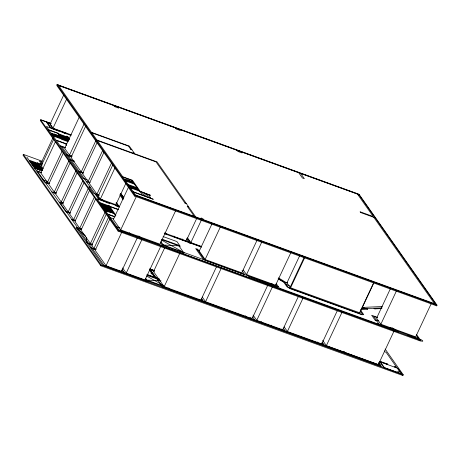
<?xml version="1.0" encoding="UTF-8"?>
<svg xmlns="http://www.w3.org/2000/svg" width="460" height="460" viewBox="0 0 460 460"><rect width="100%" height="100%" fill="white"/><g stroke="black" fill="none" stroke-linecap="round" stroke-linejoin="round"><path stroke-width="0.69" d="M42.234 161.259L23.351 154.399L23 155.146L100.757 265.736L402.879 375.532L403.23 374.785L385.129 349.042M100.757 265.736L101.108 264.989L23.351 154.399M63.767 94.909L50.094 124.108L52.98 128.213L71.329 134.883M52.98 128.213L66.654 99.015M53.055 137.597L41.504 162.254L42.607 163.823M53.688 139.259L41.227 165.864L43.211 168.682M55.395 141.818L40.802 172.96L47.437 182.39L49.456 183.126M47.437 182.39L62.025 151.248M79.235 117.15L64.647 148.298L69.471 155.158L72.168 156.141M63.319 153.088L48.731 184.236L54.234 192.056L56.252 192.792M69.471 155.158L84.059 124.016M54.234 192.056L68.822 160.914M85.928 125.591L71.035 157.383L81.224 171.879L83.248 172.615M70.115 162.754L55.528 193.896L61.243 202.026L63.261 202.762M61.243 202.026L76.136 170.234M77.125 172.724L62.537 203.866L68.195 211.916L70.213 212.652M81.224 171.879L95.812 140.737M97.112 142.577L82.518 173.719L88.073 181.619L90.097 182.355M68.195 211.916L82.783 180.774M84.076 182.614L69.489 213.756L73.64 219.661L75.659 220.397M88.073 181.619L102.66 150.477M103.96 152.317L89.366 183.459L96.916 194.195L98.94 194.931M73.64 219.661L88.228 188.519M89.522 190.359L74.934 221.501L79.735 228.327L81.754 229.063M79.735 228.327L94.628 196.535M96.916 194.195L111.504 163.053M95.921 198.375L81.029 230.172L90.413 243.512L92.437 244.248M112.798 164.893L98.21 196.04L100.343 199.065L115.857 204.706L125.885 183.293M100.343 199.065L114.931 167.923M90.413 243.512L105.001 212.37M106.599 213.561L91.707 245.352L93.915 248.498L95.939 249.234M93.915 248.498L108.807 216.706M109.802 219.196L95.209 250.338L106.047 265.753L121.561 271.394L137.368 237.653M128.559 186.996L113.367 219.437L120.704 229.879L159.971 244.151L175.473 211.059M416.449 334.397L420.561 340.25L420.233 340.952L118.105 231.15L118.438 230.448L40.549 119.669L50.853 123.412M134.544 196.064L56.793 85.474L57.12 84.772L359.243 194.568L437 305.164L436.672 305.865L134.544 196.064L134.878 195.362L56.902 84.468L358.449 194.051L436.258 304.721L134.711 195.132M120.704 229.879L136.511 196.138M106.047 265.753L121.854 232.018M160.833 246.18L145.026 279.921L126.218 273.085L142.019 239.344M164.783 247.589L153.536 271.595L164.157 286.701L200.905 300.058L216.712 266.317M164.157 286.701L179.964 252.965M196.828 218.178L186.191 240.89L164.732 233.088M201.618 246.491L190.848 242.581L201.486 219.868M211.991 223.853L199.226 251.102L205.125 259.503L241.776 272.82L256.973 240.379M205.125 259.503L220.323 227.062M267.599 285.574L252.103 318.665L205.562 301.748L221.064 268.657M290.8 252.758L275.603 285.2L246.514 274.626L261.711 242.184M298.241 296.706L282.739 329.797L256.755 320.355L272.561 286.614M373.825 282.992L359.841 312.84L290.588 287.793L286.896 282.992L299.661 255.737M290.053 287.477L304.031 257.629M290.588 287.793L304.871 257.295M337.525 310.224L321.718 343.965L287.396 331.487L302.893 298.396M358.915 195.27L359.243 194.568M394.145 330.803L378.344 364.538L326.37 345.655L342.177 311.914M359.542 312.852L373.825 282.354M390.27 288.966L376.596 318.165L380.857 324.225L415.662 336.875L431.164 303.784M380.857 324.225L396.353 291.134M362.566 307.418L382.272 306.544M361.641 308.804L382.093 307.895M360.807 309.511L367.649 309.206M374.773 308.89L381.794 308.579M390.551 327.675L388.97 327.859M163.306 244.99L178.946 245.876L183.477 252.316L163.306 244.99L160.839 241.477M161.086 280.887L146.872 280.077L165.019 286.672M278.15 278.467L284.826 282.509L287.598 282.802M59.432 135.746L55.85 134.722L56.108 135.177L54.395 133.963L54.648 134.383L51.301 133.429L51.693 133.567M132.647 181.619L129.237 180.648L129.547 181.09L127.615 179.826L127.937 180.274L124.516 179.296L124.901 179.434M34.874 168.527L38.22 169.481L37.967 169.067L39.681 170.275L39.422 169.826L41.808 170.505M105.708 211.008L109.129 211.991L108.807 211.542L110.739 212.802L110.429 212.359L113.838 213.336L105.886 210.45M58.541 85.462L298.707 172.742M375.164 217.827L360.617 212.543L360.077 211.772L373.267 216.568L357.466 194.097L300.65 173.449L304.313 178.664L302.375 177.957L298.333 172.207M91.517 132.359L129.329 146.102L134.722 153.772M91.839 132.819L128.489 146.136L130.916 149.586M130.807 149.437L131.974 149.856M133.181 152.812L134.343 153.232M96.905 140.03L157.021 161.874L195.684 216.861M50.985 123.608L40.681 119.859L40.354 120.56L118.105 231.15M47.121 122.343L51.123 123.797M97.284 140.564L156.043 161.92L185.052 203.176M50.629 123.964L46.667 122.521L50.117 127.431L66.504 133.383M66.775 133.768L65.515 133.308L65.786 133.693M71.012 135.453L51.296 128.288L46.851 121.957M66.861 136.258L67.833 136.608M48.771 129.823L58.27 133.273L62.83 139.76M48.984 130.128L57.713 133.302L62.054 139.478L68.126 141.686M58.673 133.854L66.625 136.741M67.016 136.885L67.401 137.023M59.271 134.694L67.218 137.586M67.608 137.724L67.994 137.868M59.863 135.539L67.81 138.425M68.201 138.569L68.586 138.707M60.455 136.384L68.408 139.271M68.793 139.415L69.184 139.552M52.078 133.71L59.932 136.562M61.048 137.224L69 140.116M51.894 134.274L52.285 134.412M52.67 134.556L60.622 137.442M61.64 138.069L68.264 140.478M52.492 135.113L52.877 135.257M53.268 135.395L61.214 138.287M62.232 138.914L68.195 141.082M53.084 135.959L53.469 136.097M53.86 136.24L61.807 139.127M66.74 143.951L55.942 140.024L46.397 126.448L58.817 131.077M65.113 147.499L59.852 145.584L56.212 140.409L65.423 143.756L66.637 145.481M65.406 147.89L60.122 145.97L66.24 154.669L71.823 156.699M71.794 156.975L66.51 155.054L69.448 159.235L74.071 160.914M122.734 176.761L132.434 180.285L140.145 191.256L150.495 195.304L139.443 191.285L131.732 180.32L123.004 177.146M125.292 179.578L133.245 182.465M74.336 161.351L69.77 159.695L77.723 171.005L83.007 172.925M125.108 180.136L125.494 180.28M125.885 180.418L133.837 183.31M125.701 180.981L126.092 181.125M126.477 181.263L134.429 184.155M184.943 203.027L186.3 203.515M128.185 184.512L128.57 184.65M128.955 184.793L136.907 187.68M187.318 206.402L188.675 206.891M128.777 185.351L129.162 185.495M129.553 185.633L137.5 188.525M129.369 186.196L129.754 186.334M130.145 186.478L138.098 189.37M129.962 187.042L130.352 187.18M130.738 187.323L138.69 190.21M130.554 187.881L130.945 188.025M131.33 188.163L139.282 191.055M83.26 173.305L77.993 171.39L82.794 178.215L87.4 179.889M133.25 191.716L153.301 199.289L133.521 192.102M203.636 219.753L434.493 303.652L373.808 217.333M134.878 195.362L437 305.164M42.084 162L39.422 161.034L42.147 164.916M39.825 163.352L40.796 163.708M29.71 160.362L37.662 163.254M120.474 193.821L121.773 194.292M29.526 160.925L29.917 161.063M30.302 161.207L41.912 165.427M86.394 181.694L89.757 182.913M30.118 161.77L30.509 161.908M30.895 162.052L38.847 164.939M120.399 194.54L120.79 194.678M121.175 194.821L122.475 195.293M30.716 162.61L31.102 162.754M31.487 162.892L39.439 165.784M121.101 195.534L121.492 195.678M121.877 195.816L123.176 196.288M31.309 163.455L31.694 163.599M32.085 163.737L40.032 166.629M121.802 196.535L122.193 196.673M122.578 196.817L123.878 197.288M31.901 164.3L32.286 164.439M32.677 164.582L40.629 167.469M122.504 197.53L122.889 197.668M32.493 165.14L32.878 165.284M33.269 165.422L41.222 168.314M33.085 165.985L33.476 166.129M33.862 166.267L41.814 169.159M90.332 187.295L88.78 186.731L93.254 193.096L99.302 195.293M33.678 166.83L34.069 166.968M34.454 167.112L42.406 169.999M34.276 167.676L34.661 167.814M35.046 167.958L42.337 170.602M41.187 172.414L36.374 170.666L26.887 157.165M41.222 172.77L36.702 171.126L44.304 181.936L49.111 183.684M95.237 194.269L98.601 195.494M109.75 203.515L106.938 202.492L107.26 202.952M115.954 205.769L119.542 207.075L116.483 202.728M106.179 202.446L107.151 202.797M42.849 179.866L47.472 181.55M45.35 182.603L48.714 183.827M108.341 205.516L109.307 205.867M99.774 202.572L108.502 205.746M118.151 209.306L109.526 206.172L109.198 205.712M118.599 209.812L109.848 206.632L115.874 215.205M100.366 203.418L100.757 203.556M101.142 203.699L109.095 206.586M100.959 204.257L101.349 204.401M101.735 204.545L109.687 207.431M101.556 205.102L101.942 205.246M102.327 205.384L110.279 208.276M102.149 205.948L102.534 206.086M102.925 206.23L110.871 209.116M102.741 206.793L103.126 206.931M103.517 207.075L111.464 209.961M103.333 207.632L103.718 207.776M104.109 207.914L112.062 210.806M103.925 208.478L104.316 208.621M104.702 208.759L112.654 211.652M104.518 209.323L104.909 209.461M105.294 209.605L113.246 212.491M105.11 210.162L105.501 210.306M51.871 191.883L55.913 193.349M164.772 232.904L167.221 234.335M52.141 192.268L56.177 193.735M174.202 236.871L188.841 242.196M201.704 246.87L190.394 242.759L187.122 238.102M164.548 233.507L166.29 234.14L165.646 233.22M164.237 233.594L201.342 247.077M188.928 242.845L190.952 243.576M115.247 216.758L107.864 214.078L97.186 198.892L105.915 202.061L106.289 202.601M114.649 216.884L108.186 214.538L119.025 229.954L162.949 245.916L160.482 242.408M163.07 236.538L176.933 241.575L180.303 246.37L179.141 245.945L178.601 245.18L162.023 239.154M197.65 249.274L195.713 248.572L203.446 259.578M110.388 217.672L113.718 218.88M198.024 249.814L197.443 249.602L204.884 260.188L278.576 286.965M196.248 249.337L199.583 250.55M377.689 317.446L371.663 315.261L375.36 320.511M62.916 203.32L58.88 201.854L37.151 170.947M286.223 284.493L289.374 285.637M63.135 203.625L59.777 202.406L104.368 265.828L147.999 281.687L145.55 278.202M376.964 317.613L373.623 316.399L379.172 324.3L418.634 338.641M62.514 203.458L59.15 202.239L65.625 211.439L70.328 213.152M161.466 239.522L178.946 245.876M376.102 319.924L378.775 320.896M375.251 320.361L376.803 320.925M116.759 226.728L119.991 227.907M417.68 337.278L418.744 337.663M161.949 244.496L163.116 244.921L163.651 245.686L184.207 253.155L183.666 252.39L244.755 274.585M377.407 323.426L378.959 323.99M398.274 331.568L396.819 331.039L396.278 330.274L391.811 327.618M407.583 334.949L418.151 338.79A2.651 0.604 25.1 0 1 418.761 338.813L416.254 335.254M398.544 331.953L160.068 245.41L159.551 244.68M407.853 335.334L417.996 339.02A2.651 0.604 25.1 0 0 420.756 340.831A2.651 0.604 25.1 0 0 422.763 340.923A2.651 0.604 25.1 0 0 419.756 339.1M118.277 230.224L130.784 234.767L129.352 232.731M118.438 230.448L420.561 340.25M66.516 211.991L69.874 213.216M66.476 212.037L69.845 213.262M71.651 219.397L75.693 220.869M71.921 219.782L75.325 220.961M77.475 227.683L81.506 229.143M92.04 244.565L86.871 242.684L76.193 227.499L81.362 229.379M78.056 228.401L81.414 229.626M88.734 243.587L92.092 244.812M92.495 245.071L87.193 243.144L90.102 247.284L96.037 249.446M149.908 268.904L154.629 270.618M149.69 268.996L154.52 270.756M95.651 249.59L90.373 247.67L102.505 264.925L122.481 272.188L121.256 270.445M154.117 270.894L149.672 269.278L155.388 277.409L159.166 278.783M92.236 248.572L95.599 249.797M149.575 269.468L154.571 271.285M147.171 274.482L154.37 277.098L152.323 274.183L151.547 273.901L150.903 272.981L151.679 273.263L149.373 269.98M146.912 274.729L159.511 279.306M147.045 275.344L159.821 279.99M379.96 361.307L387.625 364.09M394.605 366.626L396.738 367.402L386.118 352.297L384.957 351.871L384.278 350.911M387.895 364.475L379.558 361.445L383.709 367.35L398.642 372.778L397.67 371.398L400.194 372.312L397.009 367.787L394.875 367.011M167.768 288.248L147.217 280.772L146.677 280.008L145.51 279.588L146.429 280.887L124.033 272.751L122.049 269.928M318.878 343.103L380.541 365.516L378.655 362.831M101.108 264.989L403.23 374.785M161.862 240.269L183.477 252.316M146.659 276.046L163.95 285.689M373.922 308.257L374.969 308.878M366.396 308.591L367.448 309.212M362.779 307.148L364.59 308.223M364.941 308.43L365.292 308.637M362.233 307.585L363.4 308.275M363.751 308.482L364.101 308.695M278.404 277.846L286.896 282.992M278.329 278.961L283.791 282.267L286.959 286.775L290.111 288.65L361.957 314.755L363.733 314.68L360.525 310.109M76.193 227.499L85.594 236.135M435.85 304.692L436.672 305.865M419.411 339.779L420.233 340.952M407.968 335.093L408.238 335.472M397.888 331.424L398.153 331.809M377.298 323.276L377.706 323.851L279.387 288.121L276.161 283.532M360.427 311.207L362.44 314.065L361.152 314.122L290.271 288.362L287.994 287.011L284.826 282.509M402.057 374.365L402.879 375.532M394.996 366.769L395.266 367.155M241.31 151.88L242.064 152.956L237.797 151.403L237.044 150.328M387.239 363.952L387.51 364.331M378.85 362.796L381.317 366.309L162.478 286.775L150.564 269.83M344.051 351.394L344.862 352.544M179.642 129.473L180.4 130.542L176.134 128.995L175.375 127.92M322.684 340.411L326.37 345.655M322.224 342.217L324.691 345.73M321.977 342.591L323.529 344.793M317.365 341.981L318.176 343.131L283.561 330.556L282.779 329.446M275.822 284.487L277.869 287.391L249.119 276.69L247.877 274.925M271.831 283.532L273.407 285.775M284.142 326.865L287.396 331.487M243.254 269.991L246.514 274.626M283.239 328.037L285.717 331.562M242 270.675L244.835 274.7M281.773 329.032L282.589 330.199L252.051 319.102L251.235 317.94M204.039 220.328L202.825 218.603L201.083 217.965L201.888 219.115L135.568 195.017L58.161 84.922M117.978 107.059L118.732 108.134L114.465 106.582L113.712 105.507M271.118 325.174L271.929 326.324M187.208 206.247L194.327 216.367M261.424 321.649L262.229 322.805M253.052 315.083L256.755 320.355M252.597 316.905L255.076 320.43M250.274 317.601L251.079 318.751L202.986 301.271L201.336 298.925M133.072 152.657L133.555 153.347M245.232 315.767L246.037 316.917M197.259 249.136L197.639 249.671M187.594 237.952L190.848 242.581M186.375 238.683L189.169 242.656M182.022 238.861L182.833 240.011M148.361 194.528L150.684 197.823M146.228 193.752L148.551 197.047M144.095 192.976L146.418 196.276M173.92 236.06L174.915 237.475M141.962 192.199L144.285 195.5M139.828 191.423L142.151 194.724M166.836 234.197L167.158 234.657M202.268 297.062L205.562 301.748M201.405 298.298L203.883 301.823M200.796 299.793L201.601 300.938L169.309 289.208L168.394 287.902M120.658 193.671L123.527 197.754M120.14 194.166L123.435 198.852M119.784 194.89L123.09 199.6M142.1 238.337L142.612 239.068L139.512 237.941L138.08 235.899M116.547 203.222L118.829 206.471L98.664 199.14L68.063 155.618M139.415 236.164L140.547 237.774M115.966 203.015L118.249 206.258M66.119 133.245L66.384 133.63M67.724 136.453L69.339 138.753M116.018 205.447L116.34 205.907M64.814 133.343L63.762 132.877M66.757 136.102L69.224 139.616M109.037 202.912L109.359 203.372M108.232 205.361L115.397 215.55M49.674 123.613L53.124 128.524M103.316 200.836L102.505 199.686L99.015 198.415L96.399 194.695M61.669 146.533L67.793 155.233M122.561 267.887L126.218 273.085M122.084 269.675L124.539 273.159M40.687 163.553L41.768 165.088M39.715 163.202L40.796 164.732L38.956 164.065L38.306 163.145L37.335 162.794L42.688 170.395M39.226 164.45L42.832 169.579M86.405 237.199L86.871 242.684M397.906 368.339L380.449 361.997L384.6 367.902L402.057 374.244L397.906 368.339"/></g></svg>
